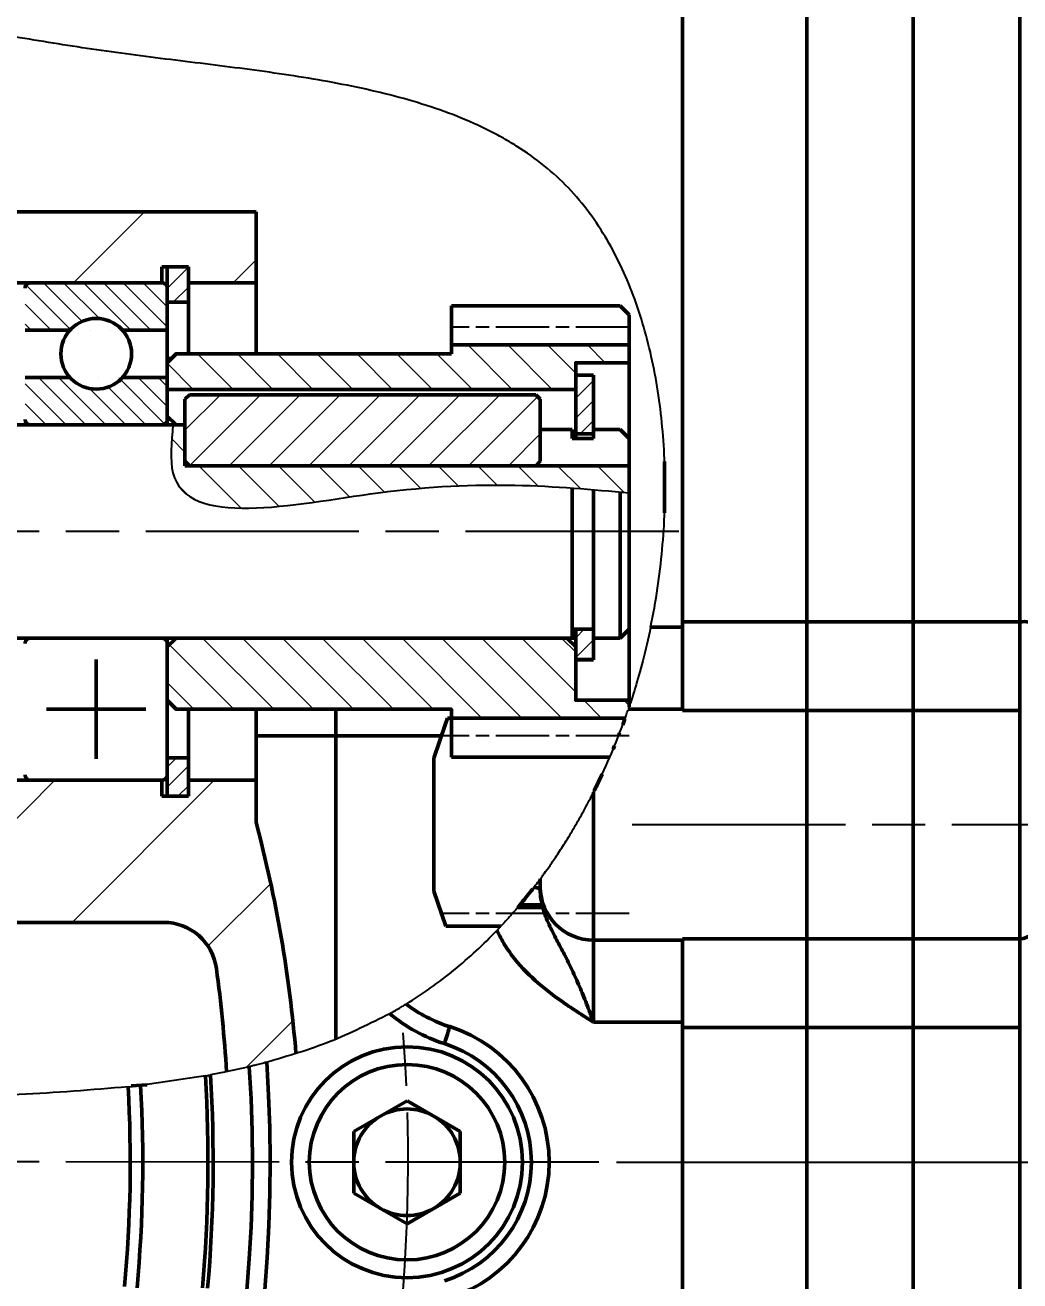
# Model space of a CAD drawing. Header units: millimetres. Extents: x 3338 to 4235, y 1659 to 2315.
# Drawn here: x 3673.8 to 3729.8, y 1794.8 to 1865.5 of the extents above; entities that cross this region are included whole.
import ezdxf

# ---------------------------------------------------------------- set-up
doc = ezdxf.new("R2010")
doc.units = ezdxf.units.MM
doc.linetypes.add('AM_ISO08W050', pattern=[18, 12, -1.5, 3, -1.5])
for name, color, linetype, lineweight in [('AM_5', 3, 'Continuous', 25), ('AM_7', 4, 'AM_ISO08W050', 25), ('AM_BOR', 7, 'Continuous', 50), ('剖面线', 5, 'Continuous', 20)]:
    doc.layers.add(name, color=color, linetype=linetype, lineweight=lineweight)
doc.styles.add('工程字', font='gbenor.shx', dxfattribs={"width": 0.707, "bigfont": 'hztxt.shx'})
doc.dimstyles.new('AM_GB$0', dxfattribs={"dimtxt": 3.5, "dimasz": 2.5, "dimexe": 1, "dimexo": 1, "dimgap": 0.5, "dimtad": 1, "dimdsep": 46, "dimtxsty": '工程字', "dimcen": 0, "dimclrd": 256, "dimclre": 256, "dimclrt": 2, "dimadec": 0, "dimazin": 2, "dimtp": 0.1, "dimtm": 0.1, "dimtfac": 0.71, "dimtmove": 0, "dimatfit": 3, "dimfxl": 0, "dimlwd": -1, "dimlwe": -1, "dimarcsym": 0})
pattern_1 = [(45, (2744.8456, 1452.5553), (-0.561266, 0.561266), [])]
pattern_2 = [(45, (2624.3674, 1185.002), (-4.490128, 4.490128), [])]

# ---------------------------------------------------------------- blocks, each defined once
blk = doc.blocks.new('*D11')
at = {"layer": 'AM_5', "transparency": 16777216}
for p, q in [((3818.268, 1820.488), (3830.268, 1820.488)), ((3829.268, 1803.986), (3829.268, 1817.988)), ((3707.068, 1801.486), (3830.268, 1801.486))]:
    blk.add_line(p, q, dxfattribs=at)
for points in [[(3828.851, 1817.988), (3829.685, 1817.988), (3829.268, 1820.488)], [(3828.851, 1803.986), (3829.685, 1803.986), (3829.268, 1801.486)]]:
    blk.add_solid(points, dxfattribs=at)
at = {"layer": 'Defpoints', "color": 0}
for p in [(3817.268, 1820.488), (3829.268, 1820.488), (3706.068, 1801.486)]:
    blk.add_point(p, dxfattribs=at)
at = {"layer": 'AM_5', "color": 2, "transparency": 16777216, "insert": (3826.268, 1810.987), "char_height": 5, "attachment_point": 5, "rotation": 90, "style": '工程字'}
blk.add_mtext('19', dxfattribs=at)
blk = doc.blocks.new('*D15')
at = {"layer": 'AM_5', "transparency": 16777216}
for p, q in [((3451.274, 1802.643), (3451.274, 1908.733)), ((3817.268, 1821.488), (3817.268, 1908.733)), ((3453.774, 1907.733), (3814.768, 1907.733))]:
    blk.add_line(p, q, dxfattribs=at)
for points in [[(3453.774, 1908.15), (3453.774, 1907.317), (3451.274, 1907.733)], [(3814.768, 1908.15), (3814.768, 1907.317), (3817.268, 1907.733)]]:
    blk.add_solid(points, dxfattribs=at)
at = {"layer": 'Defpoints', "color": 0}
for p in [(3817.268, 1907.733), (3817.268, 1820.488), (3451.274, 1801.643)]:
    blk.add_point(p, dxfattribs=at)
at = {"layer": 'AM_5', "color": 2, "transparency": 16777216, "insert": (3630.199, 1910.733), "char_height": 5, "attachment_point": 5, "style": '工程字'}
blk.add_mtext('366', dxfattribs=at)

msp = doc.modelspace()

# ---------------------------------------------------------------- hatches: boundary and pattern name
at = {"layer": '剖面线'}
h = msp.add_hatch(dxfattribs=at)
h.set_pattern_fill('ANSI31', color=256, scale=2, style=0)
h.set_pattern_definition(pattern_2)
edge = h.paths.add_edge_path(flags=0)
edge.add_line((3580.774, 1857.275), (3580.774, 1818.691))
edge.add_spline(control_points=[(3580.774, 1818.691), (3581.908, 1816.78), (3583.24, 1815.044), (3584.774, 1813.539)], knot_values=[0.088397, 0.088397, 0.088397, 0.088397, 0.108326, 0.108326, 0.108326, 0.108326], weights=[1, 1, 1, 1], degree=3, periodic=0)
edge.add_line((3584.774, 1813.539), (3584.774, 1818.988))
edge.add_line((3584.774, 1818.988), (3590.774, 1818.988))
edge.add_arc((3590.774, 1821.988), 3, 270, 360)
edge.add_line((3593.774, 1821.988), (3593.774, 1822.988))
edge.add_line((3593.774, 1822.988), (3585.774, 1822.988))
edge.add_line((3585.774, 1822.988), (3585.774, 1824.988))
edge.add_line((3585.774, 1824.988), (3583.774, 1824.988))
edge.add_line((3583.774, 1824.988), (3583.774, 1848.988))
edge.add_line((3583.774, 1848.988), (3585.774, 1848.988))
edge.add_line((3585.774, 1848.988), (3585.774, 1850.988))
edge.add_line((3585.774, 1850.988), (3593.774, 1850.988))
edge.add_line((3593.774, 1850.988), (3593.774, 1865.831))
edge.add_arc((3615.774, 1801.488), 68, 105, 108.8765, ccw=False)
edge.add_line((3598.174, 1867.171), (3598.441, 1866.176))
edge.add_arc((3600.373, 1866.694), 2, 195, 283.28942)
edge.add_arc((3615.774, 1801.488), 65, 76.71058, 103.28942, ccw=False)
edge.add_arc((3631.175, 1866.694), 2, 256.71058, 345)
edge.add_line((3633.107, 1866.176), (3633.374, 1867.171))
edge.add_arc((3615.774, 1801.488), 68, 51.88419, 75, ccw=False)
edge.add_line((3657.747, 1854.988), (3648.774, 1854.988))
edge.add_line((3648.774, 1854.988), (3648.774, 1848.988))
edge.add_line((3648.774, 1848.988), (3653.774, 1848.988))
edge.add_line((3653.774, 1848.988), (3653.774, 1850.988))
edge.add_line((3653.774, 1850.988), (3681.474, 1850.988))
edge.add_line((3681.474, 1850.988), (3681.474, 1851.888))
edge.add_line((3681.474, 1851.888), (3682.974, 1851.888))
edge.add_line((3682.974, 1851.888), (3682.974, 1850.988))
edge.add_line((3682.974, 1850.988), (3686.774, 1850.988))
edge.add_line((3686.774, 1850.988), (3686.774, 1854.988))
edge.add_line((3686.774, 1854.988), (3666.62, 1854.988))
edge.add_arc((3614.774, 1801.488), 74.5, 45.89951, 59.21122)
edge.add_line((3652.909, 1865.488), (3669.603, 1865.488))
edge.add_spline(control_points=[(3669.603, 1865.488), (3652.487, 1868.775), (3628.604, 1876.853), (3592.485, 1875.113), (3582.777, 1863.126), (3580.471, 1858.589)], knot_values=[0.690379, 0.690379, 0.690379, 0.690379, 0.839999, 0.930271, 0.973501, 0.973501, 0.973501, 0.973501], weights=[1, 1, 1, 1, 1, 1], degree=3, periodic=0)
edge.add_arc((3577.774, 1857.275), 3, 0, 25.9685, ccw=False)
h = msp.add_hatch(dxfattribs=at)
h.set_pattern_fill('ANSI31', color=256, scale=0.25)
h.set_pattern_definition(pattern_1)
h.paths.add_polyline_path([(3681.774, 1849.89), (3682.974, 1849.89), (3682.974, 1851.888), (3681.774, 1851.888)])
h.paths.add_polyline_path([(3682.974, 1824.245), (3681.774, 1824.245), (3681.774, 1823.288), (3681.774, 1822.088), (3682.974, 1822.088)])
h = msp.add_hatch(dxfattribs=at)
h.set_pattern_fill('ANSI31', color=256, scale=0.25, angle=90)
h.set_pattern_definition([(135, (2832.84725, 1452.5553), (-0.561266, -0.561266), [])])
edge = h.paths.add_edge_path()
edge.add_spline(control_points=[(3681.776, 1850.688), (3681.773, 1850.715), (3681.769, 1850.776), (3681.726, 1850.863), (3681.654, 1850.936), (3681.567, 1850.98), (3681.504, 1850.985), (3681.476, 1850.988)], knot_values=[0, 0, 0, 0, 0.173364, 0.388024, 0.602686, 0.817349, 1, 1, 1, 1], degree=3, periodic=0)
edge.add_line((3681.476, 1850.988), (3674.076, 1850.988))
edge.add_spline(control_points=[(3674.076, 1850.988), (3674.06, 1850.987), (3674.011, 1850.985), (3673.931, 1850.957), (3673.85, 1850.894), (3673.794, 1850.808), (3673.777, 1850.734), (3673.776, 1850.694), (3673.776, 1850.688)], knot_values=[0, 0, 0, 0, 0.099601, 0.314257, 0.528911, 0.743572, 0.958229, 1, 1, 1, 1], degree=3, periodic=0)
edge.add_line((3673.776, 1850.688), (3673.776, 1848.988))
edge.add_line((3673.776, 1848.988), (3673.776, 1848.321))
edge.add_line((3673.776, 1848.321), (3676.298, 1848.321))
edge.add_arc((3677.776, 1846.988), 1.99, 42.06856, 137.93144, ccw=False)
edge.add_line((3679.253, 1848.321), (3681.776, 1848.321))
edge.add_line((3681.776, 1848.321), (3681.776, 1850.688))
edge = h.paths.add_edge_path()
edge.add_line((3681.776, 1845.654), (3679.253, 1845.654))
edge.add_arc((3677.776, 1846.988), 1.99, 222.06856, 317.93144, ccw=False)
edge.add_line((3676.298, 1845.654), (3673.776, 1845.654))
edge.add_line((3673.776, 1845.654), (3673.776, 1843.288))
edge.add_spline(control_points=[(3673.776, 1843.288), (3673.777, 1843.266), (3673.781, 1843.21), (3673.817, 1843.125), (3673.885, 1843.049), (3673.975, 1842.998), (3674.042, 1842.991), (3674.076, 1842.988)], knot_values=[0, 0, 0, 0, 0.14166, 0.356349, 0.571042, 0.785732, 1, 1, 1, 1], degree=3, periodic=0)
edge.add_line((3674.076, 1842.988), (3681.476, 1842.988))
edge.add_spline(control_points=[(3681.476, 1842.988), (3681.486, 1842.988), (3681.53, 1842.99), (3681.607, 1843.012), (3681.691, 1843.07), (3681.75, 1843.154), (3681.774, 1843.231), (3681.775, 1843.276), (3681.776, 1843.288)], knot_values=[0, 0, 0, 0, 0.067689, 0.282335, 0.496981, 0.711638, 0.926291, 1, 1, 1, 1], degree=3, periodic=0)
edge.add_line((3681.776, 1843.288), (3681.776, 1845.654))
h = msp.add_hatch(dxfattribs=at)
h.set_pattern_fill('ANSI31', color=256, scale=0.5, angle=-90)
h.set_pattern_definition([(315, (3500.251, 1987.5627), (1.122532, 1.122532), [])])
h.paths.add_polyline_path([(3704.774, 1830.988), (3704.774, 1827.488), (3707.774, 1827.488), (3707.774, 1826.488), (3697.774, 1826.488), (3697.774, 1826.988), (3682.274, 1826.988), (3681.774, 1827.488), (3681.774, 1830.488), (3682.274, 1830.988)])
h.paths.add_polyline_path([(3682.274, 1846.988), (3681.774, 1846.488), (3681.774, 1844.988), (3704.774, 1844.988), (3704.774, 1846.488), (3707.774, 1846.488), (3707.774, 1847.488), (3697.774, 1847.488), (3697.774, 1846.988)])
h = msp.add_hatch(dxfattribs=at)
h.set_pattern_fill('ANSI31', color=256, scale=0.25)
h.set_pattern_definition(pattern_1)
h.paths.add_polyline_path([(3704.774, 1842.488), (3705.774, 1842.488), (3705.774, 1842.988), (3705.774, 1845.788), (3704.774, 1845.788)])
h.paths.add_polyline_path([(3705.774, 1830.988), (3705.774, 1830.988), (3705.774, 1831.488), (3704.774, 1831.488), (3704.774, 1829.775), (3705.774, 1829.775)])
h = msp.add_hatch(dxfattribs=at)
h.set_pattern_fill('ANSI31', color=256, scale=0.5)
h.set_pattern_definition([(45, (2744.8456, 1452.5553), (-1.122532, 1.122532), [])])
h.paths.add_polyline_path([(3683.024, 1844.688), (3682.774, 1844.438), (3682.774, 1840.938), (3683.024, 1840.688), (3702.524, 1840.688), (3702.774, 1840.938), (3702.774, 1844.438), (3702.524, 1844.688)])
h = msp.add_hatch(dxfattribs=at)
h.set_pattern_fill('ANSI31', color=256, scale=0.5, angle=90)
h.set_pattern_definition([(135, (2744.8456, 1452.5553), (-1.122532, -1.122532), [])])
edge = h.paths.add_edge_path()
edge.add_spline(control_points=[(3682.099, 1842.988), (3682.006, 1842.003), (3681.513, 1836.795), (3694.242, 1839.806), (3701.409, 1839.665), (3704.574, 1839.436)], knot_values=[0, 0, 0, 0, 2.705452, 14.312706, 24.828148, 24.828148, 24.828148, 24.828148], degree=3, periodic=0)
edge.add_spline(control_points=[(3704.574, 1839.436), (3704.977, 1839.406), (3705.377, 1839.374), (3705.774, 1839.341)], knot_values=[24.828148, 24.828148, 24.828148, 24.828148, 26.168327, 26.168327, 26.168327, 26.168327], degree=3, periodic=0)
edge.add_spline(control_points=[(3705.774, 1839.341), (3706.277, 1839.298), (3706.776, 1839.253), (3707.274, 1839.207)], knot_values=[26.168327, 26.168327, 26.168327, 26.168327, 27.865966, 27.865966, 27.865966, 27.865966], degree=3, periodic=0)
edge.add_spline(control_points=[(3707.274, 1839.207), (3707.441, 1839.192), (3707.607, 1839.176), (3707.774, 1839.161)], knot_values=[27.865966, 27.865966, 27.865966, 27.865966, 28.434342, 28.434342, 28.434342, 28.434342], degree=3, periodic=0)
edge.add_line((3707.774, 1839.161), (3707.774, 1840.688))
edge.add_line((3707.774, 1840.688), (3682.774, 1840.688))
edge.add_line((3682.774, 1840.688), (3682.774, 1842.988))
edge.add_line((3682.774, 1842.988), (3682.099, 1842.988))
h = msp.add_hatch(dxfattribs=at)
h.set_pattern_fill('ANSI31', color=256, scale=2, style=0)
h.set_pattern_definition(pattern_2)
edge = h.paths.add_edge_path(flags=0)
edge.add_arc((3614.774, 1801.488), 74.5, 4.70422, 14.88509)
edge.add_line((3686.774, 1820.626), (3686.774, 1822.988))
edge.add_line((3686.774, 1822.988), (3682.974, 1822.988))
edge.add_line((3682.974, 1822.988), (3682.974, 1822.088))
edge.add_line((3682.974, 1822.088), (3681.474, 1822.088))
edge.add_line((3681.474, 1822.088), (3681.474, 1822.988))
edge.add_line((3681.474, 1822.988), (3653.774, 1822.988))
edge.add_line((3653.774, 1822.988), (3653.774, 1824.988))
edge.add_line((3653.774, 1824.988), (3648.774, 1824.988))
edge.add_line((3648.774, 1824.988), (3648.774, 1818.988))
edge.add_line((3648.774, 1818.988), (3646.774, 1818.988))
edge.add_line((3646.774, 1818.988), (3646.774, 1804.369))
edge.add_spline(control_points=[(3646.774, 1804.369), (3648.104, 1804.431), (3649.437, 1804.494), (3650.774, 1804.555)], knot_values=[0.294277, 0.294277, 0.294277, 0.294277, 0.306249, 0.306249, 0.306249, 0.306249], weights=[1, 1, 1, 1], degree=3, periodic=0)
edge.add_line((3650.774, 1804.555), (3650.774, 1811.988))
edge.add_arc((3653.774, 1811.988), 3, 90, 180, ccw=False)
edge.add_line((3653.774, 1814.988), (3681.573, 1814.988))
edge.add_arc((3681.573, 1811.988), 3, 7.63786, 90, ccw=False)
edge.add_arc((3603.274, 1801.488), 82, 3.55956, 7.63786, ccw=False)
edge.add_spline(control_points=[(3685.116, 1806.579), (3686.449, 1806.857), (3687.754, 1807.193), (3689.023, 1807.598)], knot_values=[0.405149, 0.405149, 0.405149, 0.405149, 0.417133, 0.417133, 0.417133, 0.417133], weights=[1, 1, 1, 1], degree=3, periodic=0)

# ---------------------------------------------------------------- linework, layer by layer
at = {"layer": 'AM_5'}
msp.add_line((3683.921, 1806.346), (3680.278, 1805.808), dxfattribs=at)
for points, knots in [([(3708.989, 1831.606), (3709.291, 1833.065), (3709.507, 1834.523), (3709.707, 1836.709), (3709.753, 1837.438), (3709.803, 1838.874), (3709.808, 1839.583), (3709.763, 1841.685), (3709.656, 1843.051), (3709.376, 1845.05), (3709.263, 1845.708), (3708.996, 1847.006), (3708.842, 1847.64), (3708.323, 1849.493), (3707.898, 1850.665), (3707.126, 1852.332), (3706.845, 1852.872), (3706.232, 1853.921), (3705.898, 1854.431), (3705.169, 1855.413), (3704.779, 1855.88), (3703.936, 1856.763), (3703.483, 1857.179), (3702.513, 1857.964), (3701.995, 1858.332), (3701.168, 1858.852), (3700.884, 1859.019), (3700.306, 1859.339), (3700.012, 1859.492), (3698.511, 1860.226), (3697.223, 1860.713), (3695.178, 1861.333), (3694.477, 1861.521), (3693.065, 1861.861), (3692.351, 1862.014), (3690.191, 1862.435), (3688.725, 1862.664), (3685.77, 1863.076), (3684.28, 1863.257), (3682.05, 1863.532), (3681.307, 1863.623), (3679.827, 1863.814), (3679.09, 1863.913), (3676.892, 1864.225), (3675.444, 1864.451), (3671.175, 1865.17), (3668.418, 1865.704), (3665.76, 1866.261)], [0, 0, 0, 0, 0.0625, 0.0625, 0.09375, 0.09375, 0.125, 0.125, 0.1875, 0.1875, 0.21875, 0.21875, 0.25, 0.25, 0.3125, 0.3125, 0.34375, 0.34375, 0.375, 0.375, 0.40625, 0.40625, 0.4375, 0.4375, 0.46875, 0.46875, 0.484375, 0.484375, 0.5, 0.5, 0.5625, 0.5625, 0.59375, 0.59375, 0.625, 0.625, 0.6875, 0.6875, 0.75, 0.75, 0.78125, 0.78125, 0.8125, 0.8125, 0.875, 0.875, 1, 1, 1, 1]), ([(3708.989, 1831.606), (3708.841, 1830.95), (3708.546, 1829.636), (3708.101, 1828.117), (3707.776, 1827.122), (3707.742, 1827.024), (3707.726, 1826.979)], [0, 0, 0, 0, 0.258427, 0.516853, 0.773794, 1, 1, 1, 1]), ([(3705.774, 1822.321), (3706.097, 1822.996), (3706.744, 1824.349), (3707.356, 1825.925), (3707.689, 1826.868), (3707.702, 1826.909), (3707.708, 1826.927)], [0, 0, 0, 0, 0.274192, 0.549182, 0.805722, 1, 1, 1, 1]), ([(3702.774, 1817.43), (3702.774, 1817.43), (3702.79, 1817.452), (3702.847, 1817.529), (3702.872, 1817.563), (3702.933, 1817.646), (3702.969, 1817.696), (3703.094, 1817.869), (3703.198, 1818.015), (3703.448, 1818.374), (3703.589, 1818.581), (3703.897, 1819.046), (3704.066, 1819.307), (3704.323, 1819.72), (3704.41, 1819.861), (3704.586, 1820.152), (3704.675, 1820.303), (3704.94, 1820.758), (3705.113, 1821.067), (3705.453, 1821.695), (3705.618, 1822.01), (3705.774, 1822.321)], [0, 0, 0, 0, 0.125, 0.125, 0.1875, 0.1875, 0.25, 0.25, 0.375, 0.375, 0.5, 0.5, 0.625, 0.625, 0.6875, 0.6875, 0.75, 0.75, 0.875, 0.875, 1, 1, 1, 1]), ([(3702.774, 1817.43), (3702.774, 1817.43), (3702.738, 1817.381), (3702.61, 1817.21), (3702.521, 1817.093), (3702.416, 1816.956)], [0, 0, 0, 0, 0.5, 0.5, 1, 1, 1, 1]), ([(3702.416, 1816.956), (3702.292, 1816.796), (3702.156, 1816.622), (3701.86, 1816.255), (3701.699, 1816.061), (3701.349, 1815.648), (3701.163, 1815.434), (3700.767, 1814.995), (3700.556, 1814.766), (3700.337, 1814.539)], [0, 0, 0, 0, 0.25, 0.25, 0.5, 0.5, 0.75, 0.75, 1, 1, 1, 1]), ([(3695.226, 1810.389), (3695.692, 1810.675), (3696.15, 1810.978), (3697.048, 1811.617), (3697.49, 1811.954), (3698.774, 1813.001), (3699.579, 1813.748), (3700.337, 1814.539)], [0, 0, 0, 0, 0.25, 0.25, 0.5, 0.5, 1, 1, 1, 1]), ([(3694.3, 1809.849), (3694.411, 1809.911), (3694.633, 1810.036), (3694.922, 1810.206), (3695.128, 1810.33), (3695.216, 1810.384), (3695.223, 1810.388), (3695.226, 1810.389)], [0, 0, 0, 0, 0.2343, 0.468865, 0.695029, 0.905979, 1, 1, 1, 1]), ([(3694.3, 1809.849), (3693.197, 1809.291), (3690.975, 1808.167), (3688.584, 1807.468), (3687.38, 1807.116)], [0, 0, 0, 0, 0.496491, 1, 1, 1, 1]), ([(3686.395, 1806.866), (3685.928, 1806.758), (3685.201, 1806.59), (3684.472, 1806.45), (3684.21, 1806.399)], [0, 0, 0, 0, 0.641824, 1, 1, 1, 1]), ([(3687.38, 1807.116), (3687.268, 1807.087), (3687.044, 1807.027), (3686.746, 1806.952), (3686.523, 1806.897), (3686.414, 1806.87), (3686.4, 1806.867), (3686.395, 1806.866)], [0, 0, 0, 0, 0.22312, 0.446332, 0.667204, 0.884488, 1, 1, 1, 1]), ([(3679.574, 1805.73), (3679.686, 1805.742), (3679.91, 1805.766), (3680.143, 1805.793), (3680.251, 1805.805), (3680.278, 1805.808)], [0, 0, 0, 0, 0.42987, 0.859743, 1, 1, 1, 1]), ([(3683.921, 1806.346), (3683.991, 1806.359), (3684.133, 1806.385), (3684.201, 1806.398), (3684.209, 1806.399), (3684.21, 1806.399)], [0, 0, 0, 0, 0.443025, 0.886112, 1, 1, 1, 1]), ([(3679.574, 1805.73), (3677.533, 1805.563), (3673.436, 1805.229), (3669.327, 1805.156), (3667.266, 1805.119)], [0, 0, 0, 0, 0.498414, 1, 1, 1, 1])]:
    msp.add_open_spline(points, degree=3, knots=knots, dxfattribs=at)
msp.add_spline([(3682.099, 1842.988), (3682.099, 1840.282), (3693.652, 1839.161), (3707.774, 1839.161)], degree=3, dxfattribs=at)
at = {"layer": 'AM_7', "ltscale": 0.25}
for p, q in [((3707.774, 1848.488), (3697.774, 1848.488)), ((3707.774, 1825.488), (3697.1, 1825.488)), ((3707.774, 1815.488), (3697.1, 1815.488))]:
    msp.add_line(p, q, dxfattribs=at)
at = {"layer": 'AM_7'}
for p, q in [((3710.568, 1836.988), (3582.98, 1836.988)), ((3707.95, 1820.488), (3817.268, 1820.488)), ((3706.068, 1801.486), (3448.48, 1801.645))]:
    msp.add_line(p, q, dxfattribs=at)
msp.add_arc((3603.274, 1801.549), 92.061, 354.2326, 5.39763, dxfattribs=at)
at = {"layer": 'AM_BOR'}
for p, q in [((3710.774, 1871.221), (3710.774, 1831.895)), ((3717.774, 1871.221), (3717.774, 1831.895)), ((3723.774, 1871.221), (3723.774, 1831.895)), ((3729.774, 1831.895), (3729.774, 1871.221)), ((3666.62, 1854.988), (3686.774, 1854.988)), ((3686.774, 1854.988), (3686.774, 1850.988)), ((3682.974, 1851.888), (3681.474, 1851.888)), ((3681.474, 1851.888), (3681.474, 1850.988)), ((3681.774, 1851.888), (3682.974, 1851.888)), ((3681.774, 1849.89), (3681.774, 1851.888)), ((3682.974, 1850.988), (3682.974, 1851.888)), ((3682.974, 1849.89), (3682.974, 1851.888)), ((3681.474, 1850.988), (3653.774, 1850.988)), ((3681.474, 1850.988), (3674.074, 1850.988)), ((3681.774, 1848.321), (3681.774, 1850.688)), ((3686.774, 1850.988), (3682.974, 1850.988)), ((3686.774, 1846.988), (3686.774, 1850.988)), ((3682.974, 1849.89), (3681.774, 1849.89)), ((3682.974, 1846.988), (3682.974, 1849.89)), ((3697.774, 1849.688), (3707.274, 1849.688)), ((3697.774, 1846.988), (3697.774, 1849.688)), ((3707.774, 1849.188), (3707.274, 1849.688)), ((3707.774, 1836.988), (3707.774, 1849.188)), ((3673.776, 1848.321), (3676.298, 1848.321)), ((3679.253, 1848.321), (3681.776, 1848.321)), ((3681.774, 1846.488), (3681.774, 1848.321)), ((3681.774, 1846.488), (3682.274, 1846.988)), ((3681.774, 1846.488), (3682.274, 1846.988)), ((3682.274, 1846.988), (3697.774, 1846.988)), ((3707.774, 1847.488), (3697.774, 1847.488)), ((3682.017, 1846.731), (3681.774, 1846.731)), ((3681.774, 1843.488), (3681.774, 1846.488)), ((3681.774, 1843.488), (3681.774, 1846.488)), ((3704.774, 1846.488), (3707.774, 1846.488)), ((3704.774, 1842.488), (3704.774, 1846.488)), ((3676.298, 1845.654), (3673.776, 1845.654)), ((3681.776, 1845.654), (3679.253, 1845.654)), ((3681.774, 1843.288), (3681.774, 1845.654)), ((3704.774, 1845.788), (3705.774, 1845.788)), ((3704.774, 1842.488), (3704.774, 1845.788)), ((3705.774, 1842.488), (3705.774, 1845.788)), ((3681.774, 1844.988), (3704.774, 1844.988)), ((3683.024, 1844.688), (3682.774, 1844.438)), ((3683.024, 1844.688), (3702.524, 1844.688)), ((3702.774, 1844.438), (3702.524, 1844.688)), ((3682.774, 1840.938), (3682.774, 1844.438)), ((3702.774, 1844.438), (3702.774, 1840.938)), ((3682.274, 1842.988), (3681.774, 1843.488)), ((3681.774, 1842.988), (3681.774, 1843.488)), ((3682.274, 1842.988), (3681.774, 1843.488)), ((3681.774, 1843.288), (3681.774, 1842.988)), ((3682.774, 1842.988), (3653.774, 1842.988)), ((3682.774, 1842.988), (3653.774, 1842.988)), ((3674.074, 1842.988), (3681.474, 1842.988)), ((3682.274, 1842.988), (3682.774, 1842.988)), ((3682.774, 1842.988), (3682.774, 1840.688)), ((3704.574, 1842.731), (3702.774, 1842.731)), ((3704.574, 1842.731), (3704.574, 1842.231)), ((3705.774, 1842.488), (3705.774, 1842.988)), ((3705.774, 1842.988), (3705.774, 1842.231)), ((3707.274, 1842.731), (3705.774, 1842.731)), ((3707.774, 1842.231), (3707.274, 1842.731)), ((3705.774, 1842.231), (3704.574, 1842.231)), ((3705.774, 1842.488), (3704.774, 1842.488)), ((3704.774, 1842.488), (3704.774, 1842.231)), ((3707.774, 1842.488), (3707.774, 1831.488)), ((3707.774, 1842.488), (3707.774, 1838.988)), ((3683.024, 1840.688), (3682.774, 1840.938)), ((3682.774, 1840.688), (3707.774, 1840.688)), ((3702.524, 1840.688), (3683.024, 1840.688)), ((3702.774, 1840.938), (3702.524, 1840.688)), ((3709.774, 1838.036), (3709.774, 1840.924)), ((3704.574, 1839.436), (3704.574, 1834.988)), ((3705.774, 1839.341), (3705.774, 1834.988)), ((3707.274, 1838.988), (3707.274, 1839.207)), ((3707.274, 1838.988), (3707.274, 1834.988)), ((3707.774, 1838.988), (3707.774, 1834.988)), ((3707.774, 1836.988), (3707.774, 1827.12)), ((3704.574, 1834.988), (3704.574, 1830.988)), ((3705.774, 1834.988), (3705.774, 1830.988)), ((3707.274, 1830.988), (3707.274, 1834.988)), ((3707.774, 1834.988), (3707.774, 1831.488)), ((3705.774, 1831.488), (3704.574, 1831.488)), ((3704.574, 1831.488), (3704.574, 1830.988)), ((3704.574, 1831.488), (3705.774, 1831.488)), ((3704.774, 1831.488), (3705.774, 1831.488)), ((3704.774, 1829.775), (3704.774, 1831.488)), ((3704.774, 1831.488), (3704.774, 1827.488)), ((3705.774, 1829.775), (3705.774, 1831.488)), ((3705.774, 1830.988), (3705.774, 1831.488)), ((3707.774, 1831.488), (3707.274, 1830.988)), ((3707.274, 1830.988), (3707.774, 1831.488)), ((3708.989, 1831.606), (3710.774, 1831.606)), ((3710.774, 1831.895), (3717.774, 1831.895)), ((3710.774, 1826.905), (3710.774, 1831.895)), ((3717.774, 1831.895), (3717.774, 1826.905)), ((3717.774, 1831.895), (3723.774, 1831.895)), ((3723.774, 1831.895), (3723.774, 1826.905)), ((3729.774, 1831.895), (3723.774, 1831.895)), ((3729.774, 1826.905), (3729.774, 1831.895)), ((3653.774, 1830.988), (3704.574, 1830.988)), ((3653.774, 1830.988), (3704.574, 1830.988)), ((3681.474, 1830.988), (3674.074, 1830.988)), ((3681.774, 1830.996), (3681.774, 1830.688)), ((3681.774, 1830.488), (3682.274, 1830.988)), ((3681.774, 1830.488), (3681.774, 1830.988)), ((3682.274, 1830.988), (3681.774, 1830.488)), ((3681.774, 1828.321), (3681.774, 1830.688)), ((3704.274, 1830.988), (3682.274, 1830.988)), ((3682.274, 1830.988), (3704.774, 1830.988)), ((3704.274, 1830.988), (3704.774, 1830.488)), ((3705.774, 1830.988), (3707.274, 1830.988)), ((3705.774, 1830.988), (3707.274, 1830.988)), ((3681.774, 1827.488), (3681.774, 1830.488)), ((3681.774, 1830.488), (3681.774, 1827.488)), ((3677.776, 1829.788), (3677.776, 1824.188)), ((3705.774, 1829.775), (3704.774, 1829.775)), ((3704.774, 1829.774), (3705.774, 1829.774)), ((3705.774, 1829.775), (3705.774, 1829.774)), ((3682.274, 1826.988), (3681.774, 1827.488)), ((3681.774, 1825.655), (3681.774, 1827.488)), ((3682.274, 1826.988), (3681.774, 1827.488)), ((3681.858, 1827.404), (3681.774, 1827.404)), ((3704.774, 1827.488), (3707.774, 1827.488)), ((3674.976, 1826.988), (3680.576, 1826.988)), ((3682.274, 1826.988), (3697.774, 1826.988)), ((3682.274, 1826.988), (3697.774, 1826.988)), ((3682.974, 1824.245), (3682.974, 1826.988)), ((3686.774, 1822.988), (3686.774, 1826.988)), ((3691.274, 1826.988), (3691.274, 1825.488)), ((3697.557, 1826.479), (3697.425, 1826.109)), ((3697.774, 1826.479), (3697.557, 1826.479)), ((3697.774, 1826.988), (3697.774, 1824.288)), ((3707.554, 1826.488), (3697.774, 1826.488)), ((3707.54, 1826.447), (3707.414, 1826.102)), ((3710.774, 1826.988), (3707.708, 1826.988)), ((3717.774, 1826.905), (3710.774, 1826.905)), ((3717.774, 1826.905), (3717.774, 1814.071)), ((3723.774, 1826.905), (3717.774, 1826.905)), ((3723.774, 1826.905), (3723.774, 1814.071)), ((3729.774, 1826.905), (3723.774, 1826.905)), ((3729.774, 1814.071), (3729.774, 1826.905)), ((3681.774, 1823.288), (3681.774, 1825.655)), ((3696.774, 1824.238), (3697.425, 1826.109)), ((3707.195, 1825.523), (3707.244, 1825.649)), ((3691.274, 1825.488), (3686.774, 1825.488)), ((3697.265, 1825.488), (3691.274, 1825.488)), ((3691.274, 1825.488), (3691.274, 1808.452)), ((3706.958, 1824.926), (3706.882, 1824.741)), ((3681.774, 1824.245), (3682.974, 1824.245)), ((3681.774, 1822.088), (3681.774, 1824.245)), ((3682.974, 1822.088), (3682.974, 1824.245)), ((3696.774, 1816.738), (3696.774, 1824.238)), ((3697.774, 1824.288), (3706.69, 1824.288)), ((3653.774, 1822.988), (3681.474, 1822.988)), ((3674.074, 1822.988), (3681.474, 1822.988)), ((3681.474, 1822.988), (3681.474, 1822.088)), ((3682.974, 1822.988), (3686.774, 1822.988)), ((3682.974, 1822.088), (3682.974, 1822.988)), ((3686.774, 1822.988), (3686.774, 1820.626)), ((3705.826, 1822.424), (3706.262, 1823.33)), ((3705.934, 1822.644), (3706.041, 1822.864)), ((3681.474, 1822.088), (3682.974, 1822.088)), ((3682.974, 1822.088), (3681.774, 1822.088)), ((3705.774, 1822.321), (3705.774, 1813.988)), ((3705.794, 1822.365), (3705.934, 1822.644)), ((3702.774, 1816.988), (3702.774, 1817.43)), ((3697.458, 1814.772), (3696.774, 1816.738)), ((3702.774, 1816.858), (3702.774, 1816.988)), ((3701.503, 1815.829), (3701.632, 1815.982)), ((3703.007, 1815.829), (3701.503, 1815.829)), ((3702.947, 1815.982), (3701.632, 1815.982)), ((3653.774, 1814.988), (3681.573, 1814.988)), ((3700.559, 1814.772), (3697.458, 1814.772)), ((3705.774, 1813.988), (3710.774, 1813.988)), ((3705.774, 1813.988), (3705.774, 1809.369)), ((3710.774, 1814.071), (3717.774, 1814.071)), ((3710.774, 1809.08), (3710.774, 1814.071)), ((3717.774, 1814.071), (3717.774, 1809.08)), ((3717.774, 1814.071), (3723.774, 1814.071)), ((3723.774, 1814.071), (3723.774, 1809.08)), ((3729.774, 1814.071), (3723.774, 1814.071)), ((3729.774, 1809.08), (3729.774, 1814.071)), ((3710.774, 1809.369), (3705.774, 1809.369)), ((3717.774, 1809.08), (3710.774, 1809.08)), ((3710.774, 1809.08), (3710.774, 1769.755)), ((3717.774, 1809.08), (3717.774, 1769.755)), ((3723.774, 1809.08), (3717.774, 1809.08)), ((3723.774, 1809.08), (3723.774, 1769.755)), ((3729.774, 1809.08), (3723.774, 1809.08)), ((3729.774, 1769.755), (3729.774, 1809.08)), ((3679.742, 1805.791), (3680.651, 1805.853)), ((3692.274, 1803.22), (3695.274, 1804.952)), ((3695.274, 1804.952), (3698.274, 1803.22)), ((3692.274, 1799.756), (3692.274, 1803.22)), ((3698.274, 1803.22), (3698.274, 1799.756)), ((3695.274, 1798.024), (3692.274, 1799.756)), ((3698.274, 1799.756), (3695.274, 1798.024))]:
    msp.add_line(p, q, dxfattribs=at)
msp.add_lwpolyline([(3697.774, 1846.988), (3697.774, 1847.488), (3707.774, 1847.488), (3707.774, 1846.488), (3704.774, 1846.488), (3704.774, 1844.988), (3681.774, 1844.988), (3681.774, 1846.488), (3682.274, 1846.988), (3697.774, 1846.988)], close=True, dxfattribs=at)
msp.add_lwpolyline([(3697.774, 1846.988), (3697.774, 1847.488), (3707.774, 1847.488), (3707.774, 1846.488), (3704.774, 1846.488), (3704.774, 1844.988), (3681.774, 1844.988), (3681.774, 1846.488), (3682.274, 1846.988), (3697.774, 1846.988)], close=True, dxfattribs=at)
msp.add_lwpolyline([(3707.554, 1826.488), (3697.774, 1826.488), (3697.774, 1826.988), (3682.274, 1826.988), (3681.774, 1827.488), (3681.774, 1830.488), (3682.274, 1830.988), (3704.774, 1830.988), (3704.774, 1827.488), (3707.774, 1827.488), (3707.774, 1827.12)], dxfattribs=at)
msp.add_lwpolyline([(3707.554, 1826.488), (3697.774, 1826.488), (3697.774, 1826.988), (3682.274, 1826.988), (3681.774, 1827.488), (3681.774, 1830.488), (3682.274, 1830.988), (3704.774, 1830.988), (3704.774, 1827.488), (3707.774, 1827.488), (3707.774, 1827.12)], dxfattribs=at)
at = {"layer": 'AM_BOR', "flags": 128}
msp.add_lwpolyline([(3697.676, 1809.119), (3697.67, 1809.1), (3697.653, 1809.046), (3697.626, 1808.958), (3697.588, 1808.839), (3697.543, 1808.695), (3697.491, 1808.53), (3697.434, 1808.351), (3697.376, 1808.165)], dxfattribs=at)
at = {"layer": 'AM_BOR'}
for centre, radius in [((3677.776, 1846.988), 1.99), ((3695.274, 1801.488), 6.5), ((3695.274, 1801.488), 5.5)]:
    msp.add_circle(centre, radius, dxfattribs=at)
for centre, radius, start, end in [((3603.274, 1801.488), 84.295, 53.19993, 3.82866), ((3603.274, 1801.488), 83.295, 54.84184, 3.70205), ((3730.012, 1830.591), 1.326, 54.91273, 100.34102), ((3614.774, 1801.488), 74.5, 4.70422, 14.88509), ((3702.446, 1816.365), 0.592, 56.3905, 92.92072), ((3705.774, 1816.988), 3, 180, 270), ((3681.573, 1811.988), 3, 7.63786, 90), ((3729.78, 1815.065), 0.994, 269.63288, 359.62767), ((3603.274, 1801.488), 82, 3.55956, 7.63786), ((3700.078, 1816.75), 8, 232.65653, 252.52607), ((3700.078, 1816.75), 9, 230.05973, 252.52607), ((3695.274, 1801.488), 8, 287.47393, 72.52607), ((3695.274, 1801.488), 7, 287.47393, 72.52607), ((3603.274, 1801.488), 77.125, 354.74426, 3.21134), ((3603.274, 1801.488), 80.793, 354.98558, 3.44706), ((3603.274, 1801.488), 81.085, 354.98558, 3.4726), ((3603.274, 1801.488), 76.418, 354.74426, 3.18224), ((3695.274, 1801.488), 3, 60, 120), ((3695.274, 1801.488), 3, 120, 180), ((3695.274, 1801.488), 3, 0, 60), ((3695.274, 1801.488), 3, 180, 240), ((3695.274, 1801.488), 3, 300, 0), ((3695.274, 1801.488), 3, 240, 300)]:
    msp.add_arc(centre, radius, start, end, dxfattribs=at)
for points, knots in [([(3673.774, 1850.688), (3673.774, 1850.694), (3673.775, 1850.734), (3673.793, 1850.808), (3673.848, 1850.894), (3673.929, 1850.957), (3674.009, 1850.985), (3674.058, 1850.987), (3674.074, 1850.988)], [0, 0, 0, 0, 0.0417707, 0.2564285, 0.4710897, 0.6857427, 0.9003947, 1, 1, 1, 1]), ([(3681.474, 1850.988), (3681.503, 1850.985), (3681.565, 1850.98), (3681.653, 1850.936), (3681.724, 1850.863), (3681.767, 1850.776), (3681.772, 1850.715), (3681.774, 1850.688)], [0, 0, 0, 0, 0.182655, 0.397315, 0.611971, 0.826637, 1, 1, 1, 1]), ([(3674.074, 1842.988), (3674.04, 1842.991), (3673.973, 1842.998), (3673.883, 1843.049), (3673.815, 1843.125), (3673.779, 1843.21), (3673.775, 1843.266), (3673.774, 1843.288)], [0, 0, 0, 0, 0.214268, 0.428955, 0.643651, 0.858339, 1, 1, 1, 1]), ([(3681.774, 1843.288), (3681.774, 1843.276), (3681.772, 1843.231), (3681.749, 1843.154), (3681.689, 1843.07), (3681.605, 1843.012), (3681.529, 1842.99), (3681.485, 1842.988), (3681.474, 1842.988)], [0, 0, 0, 0, 0.0737099, 0.288363, 0.5030164, 0.7176605, 0.9323191, 1, 1, 1, 1]), ([(3673.774, 1830.688), (3673.774, 1830.7), (3673.776, 1830.745), (3673.799, 1830.822), (3673.859, 1830.905), (3673.943, 1830.964), (3674.019, 1830.986), (3674.063, 1830.988), (3674.074, 1830.988)], [0, 0, 0, 0, 0.073709, 0.288364, 0.503017, 0.717664, 0.932312, 1, 1, 1, 1]), ([(3681.474, 1830.988), (3681.508, 1830.985), (3681.575, 1830.978), (3681.665, 1830.926), (3681.733, 1830.85), (3681.769, 1830.766), (3681.772, 1830.71), (3681.774, 1830.688)], [0, 0, 0, 0, 0.214261, 0.428956, 0.643644, 0.858339, 1, 1, 1, 1]), ([(3674.074, 1822.988), (3674.045, 1822.99), (3673.983, 1822.996), (3673.895, 1823.04), (3673.824, 1823.113), (3673.781, 1823.2), (3673.776, 1823.261), (3673.774, 1823.288)], [0, 0, 0, 0, 0.182646, 0.39731, 0.611972, 0.826637, 1, 1, 1, 1]), ([(3681.774, 1823.288), (3681.774, 1823.281), (3681.773, 1823.241), (3681.755, 1823.168), (3681.7, 1823.082), (3681.619, 1823.019), (3681.539, 1822.991), (3681.49, 1822.989), (3681.474, 1822.988)], [0, 0, 0, 0, 0.041775, 0.25643, 0.471088, 0.685744, 0.900403, 1, 1, 1, 1]), ([(3706.041, 1822.864), (3706.079, 1822.943), (3706.133, 1823.054), (3706.123, 1823.034), (3706.12, 1823.028)], [0, 0, 0, 0, 0.704672, 1, 1, 1, 1]), ([(3701.632, 1815.982), (3701.854, 1816.249), (3702.109, 1816.557), (3702.327, 1816.844), (3702.356, 1816.882)], [0, 0, 0, 0, 0.866755, 1, 1, 1, 1]), ([(3702.774, 1816.858), (3702.774, 1816.49), (3702.831, 1816.142), (3703.011, 1815.477), (3703.134, 1815.165), (3703.402, 1814.573), (3703.548, 1814.29), (3703.843, 1813.731), (3703.991, 1813.454), (3704.283, 1812.89), (3704.426, 1812.602), (3704.707, 1812.008), (3704.845, 1811.699), (3705.116, 1811.064), (3705.249, 1810.738), (3705.446, 1810.235), (3705.511, 1810.064), (3705.643, 1809.72), (3705.709, 1809.543), (3705.774, 1809.369)], [0, 0, 0, 0, 0.125, 0.125, 0.25, 0.25, 0.375, 0.375, 0.5, 0.5, 0.625, 0.625, 0.75, 0.75, 0.875, 0.875, 0.9375, 0.9375, 1, 1, 1, 1]), ([(3700.337, 1814.539), (3700.469, 1814.249), (3700.62, 1813.969), (3700.956, 1813.431), (3701.143, 1813.17), (3701.741, 1812.423), (3702.187, 1811.976), (3703.141, 1811.15), (3703.651, 1810.77), (3704.437, 1810.229), (3704.702, 1810.054), (3705.237, 1809.709), (3705.507, 1809.538), (3705.774, 1809.369)], [0, 0, 0, 0, 0.125, 0.125, 0.25, 0.25, 0.5, 0.5, 0.75, 0.75, 0.875, 0.875, 1, 1, 1, 1])]:
    msp.add_open_spline(points, degree=3, knots=knots, dxfattribs=at)

# ---------------------------------------------------------------- dimensions: what is measured, and where the dimension line sits
at = {"layer": 'AM_5'}
dim = msp.add_linear_dim(base=(3817.268, 1907.733), p1=(3451.274, 1801.643), p2=(3817.268, 1820.488), text='366', dimstyle='AM_GB$0', override={"dimtxt": 5}, dxfattribs=at)
dim.commit()
dim.dimension.update_dxf_attribs({"geometry": '*D15', "text_midpoint": (3630.199, 1907.733), "dimtype": 160})
dim = msp.add_linear_dim(base=(3829.268, 1820.488), p1=(3706.068, 1801.486), p2=(3817.268, 1820.488), angle=90, dimstyle='AM_GB$0', override={"dimtxt": 5}, dxfattribs=at)
dim.commit()
dim.dimension.update_dxf_attribs({"geometry": '*D11', "text_midpoint": (3826.268, 1810.987)})

doc.saveas('drawing.dxf')
